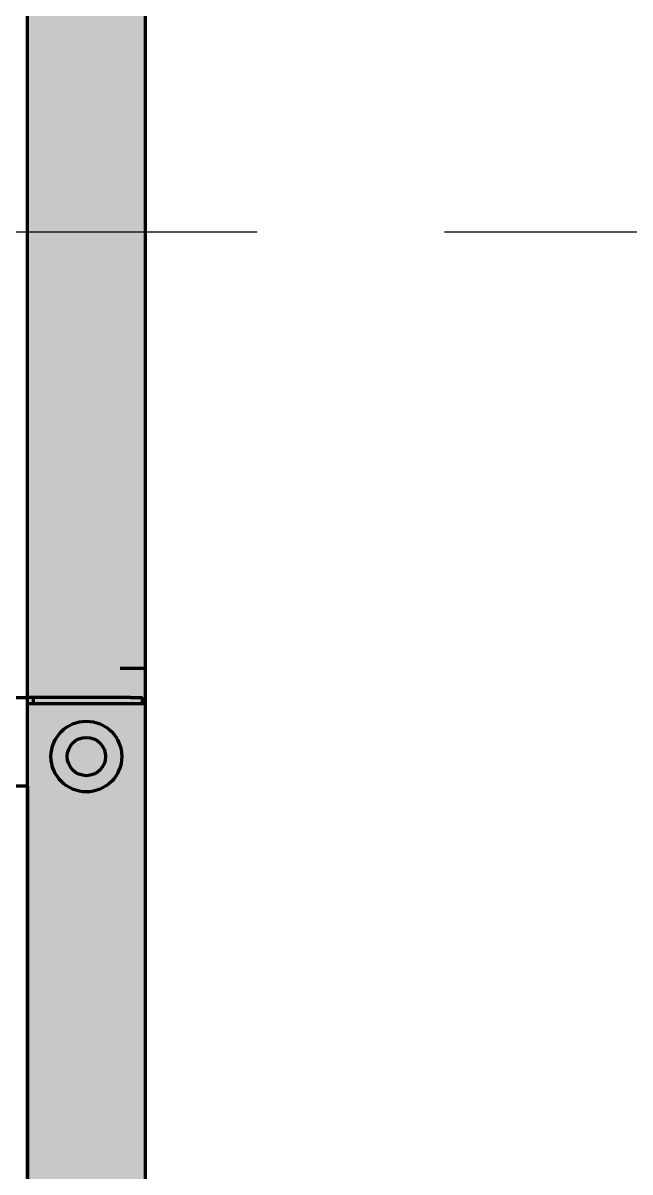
# Model space of a CAD drawing. Header units: millimetres. Extents: x -92220 to 11040, y -5929 to 27498.
# Drawn here: x 863.9 to 1069.8, y 661 to 1050.9 of the extents above; entities that cross this region are included whole.
import ezdxf

# ---------------------------------------------------------------- set-up
doc = ezdxf.new("R2010")
doc.units = ezdxf.units.MM
doc.linetypes.add('DASHED', pattern=[19.05, 12.7, -6.35])
doc.layers.add('100 noprint', color=1, linetype='Continuous', plot=False)
doc.layers.add('14 Унитаз', color=7, linetype='Continuous', lineweight=100)
doc.layers.add('17 Конструкции 2', color=7, linetype='Continuous')

msp = doc.modelspace()

# ---------------------------------------------------------------- hatches: boundary and pattern name
at = {"layer": '17 Конструкции 2'}
msp.add_hatch(color=9, dxfattribs=at).paths.add_polyline_path([(905.39, 471.51), (905.39, 2590), (865.39, 2590), (865.39, 471.51)])

# ---------------------------------------------------------------- linework, layer by layer
at = {"layer": '100 noprint', "color": 2, "linetype": 'DASHED', "ltscale": 10}
msp.add_line((11039.86, 980), (0, 980), dxfattribs=at)
at = {"layer": '14 Унитаз', "ltscale": 25}
for p, q in [((820.39, 822), (865.39, 822)), ((867.39, 822), (865.39, 822)), ((865.39, 818), (865.39, 822)), ((865.39, 820), (867.39, 820)), ((900.39, 822), (867.39, 822)), ((867.39, 822), (867.39, 820)), ((867.39, 820), (900.39, 820)), ((869.39, 820), (901.39, 820)), ((900.39, 822), (904.39, 822)), ((901.39, 820), (905.39, 820)), ((904.39, 820), (904.39, 822)), ((905.39, 72), (905.39, 820)), ((865.39, 796), (865.39, 818)), ((865.39, 792), (865.39, 796)), ((865.39, 792), (820.39, 792)), ((865.39, 792), (865.39, 416.66))]:
    msp.add_line(p, q, dxfattribs=at)
at = {"layer": '14 Унитаз', "linetype": 'DASHED', "ltscale": 10, "flags": 128}
msp.add_lwpolyline([(395.39, 0), (395.39, 832), (905.39, 832)], dxfattribs=at)
at = {"layer": '14 Унитаз', "ltscale": 25}
for radius in [12, 6.5]:
    msp.add_circle((885.39, 802), radius, dxfattribs=at)
at = {"layer": '17 Конструкции 2', "lineweight": 90}
for p, q in [((865.39, 0), (865.39, 2800)), ((905.39, 0), (905.39, 2800))]:
    msp.add_line(p, q, dxfattribs=at)

doc.saveas('drawing.dxf')
